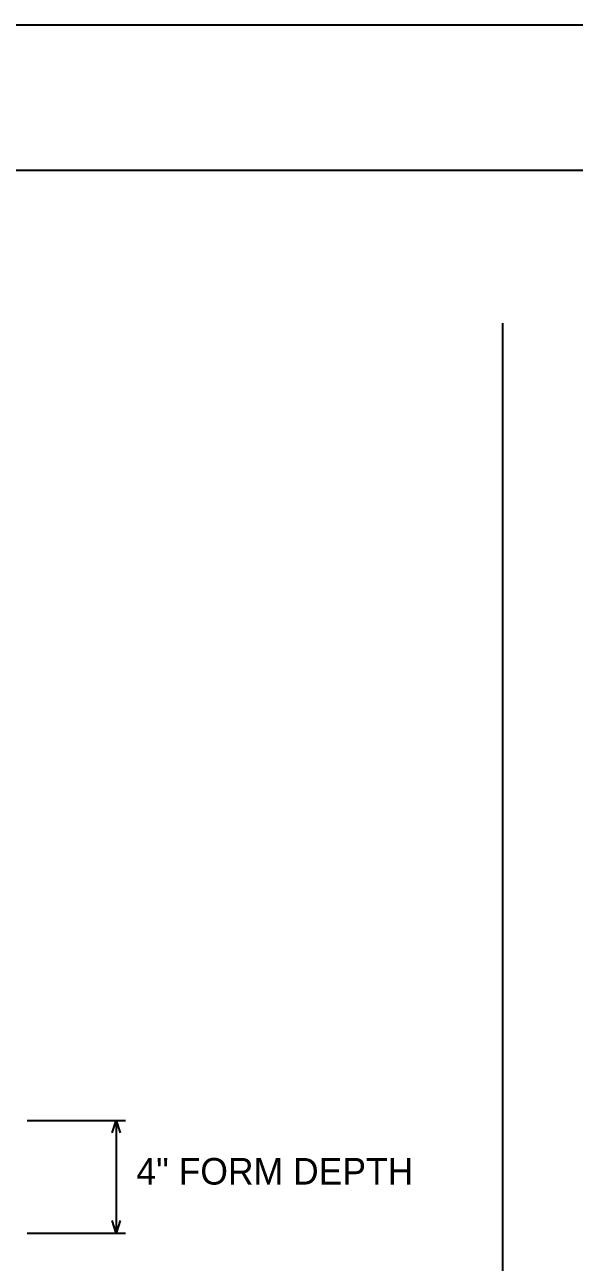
# Model space of a CAD drawing. Header units: inches. Extents: x 2 to 134, y 2 to 86.
# Drawn here: x 89 to 108.55, y 42.13 to 86.11 of the extents above; entities that cross this region are included whole.
import ezdxf

# ---------------------------------------------------------------- set-up
doc = ezdxf.new("R2010")
doc.units = ezdxf.units.IN
doc.header["$MEASUREMENT"] = 0

msp = doc.modelspace()

# ---------------------------------------------------------------- linework, layer by layer
at = {"layer": 'ANNOTATION'}
for p, q in [((89.087, 47.167), (92.587, 47.167)), ((92.115, 46.722), (92.254, 47.167)), ((92.254, 47.167), (92.254, 43.167)), ((92.254, 47.167), (92.393, 46.722)), ((92.254, 43.167), (92.115, 43.611)), ((92.393, 43.611), (92.254, 43.167)), ((89.087, 43.167), (92.587, 43.167))]:
    msp.add_line(p, q, dxfattribs=at)
at = {"layer": 'OUTLINE'}
for p, q in [((1.889, 86.111), (134.111, 86.111)), ((1.889, 80.944), (134.111, 80.944)), ((106, 75.5), (106, 7.444))]:
    msp.add_line(p, q, dxfattribs=at)

# ---------------------------------------------------------------- texts
at = {"layer": 'ANNOTATION'}
msp.add_text('4" FORM DEPTH', height=0.94444, dxfattribs=at).set_placement((92.976, 44.889))

doc.saveas('drawing.dxf')
